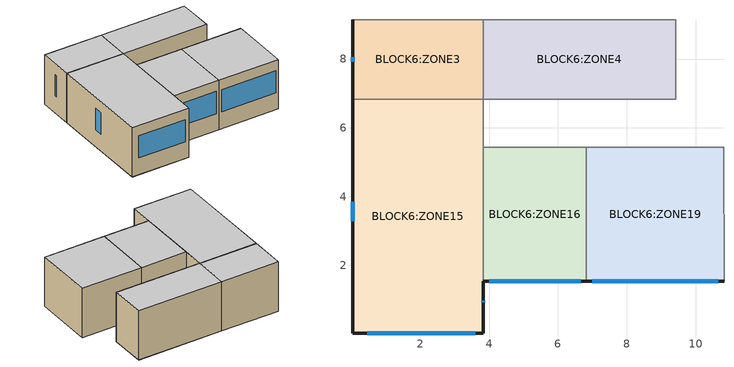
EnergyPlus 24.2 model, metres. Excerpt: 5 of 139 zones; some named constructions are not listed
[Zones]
BLOCK6:ZONE3
 floor to BLOCK5:ZONE3 (XIAN_Wenjiaoyuan_22_InternalFloor_Reversed_Rev): 3.82,6.83 0.03,6.83 0.03,9.14 3.82,9.14 z16.5
 wall outside (XIAN_Wenjiaoyuan_22_Wall): 0.03,9.14 0.03,6.83 z16.5:19.8
 wall to BLOCK6:ZONE4 (Project partition): 3.82,6.83 3.82,9.14 z16.5:19.8
 wall to BLOCK6:ZONE2 (Project partition): 3.82,9.14 0.03,9.14 z16.5:19.8
 wall to BLOCK6:ZONE15 (Project partition): 0.03,6.83 3.82,6.83 z16.5:19.8
 window (XIAN_Wenjiaoyuan_22_ExternalWindows - 1001): 0.03,8.05 0.03,7.92 z17.63:19.05
 ceiling to ROOF1:ZONE1 (Project semi-exposed ceiling): 0.03,6.83 3.82,6.83 3.82,9.14 0.03,9.14 z19.8
BLOCK6:ZONE4
 floor to BLOCK5:ZONE4 (XIAN_Wenjiaoyuan_22_InternalFloor_Reversed_Rev): 9.43,6.83 3.82,6.83 3.82,9.14 9.43,9.14 z16.5
 wall to BLOCK6:ZONE22 (Project partition_Rev): 3.82,6.83 9.43,6.83 9.43,9.14 z16.5:19.8
 wall to BLOCK6:ZONE2 (Project partition): 9.43,9.14 3.82,9.14 z16.5:19.8
 ceiling to ROOF1:ZONE1 (Project semi-exposed ceiling): 3.82,6.83 9.43,6.83 9.43,9.14 3.82,9.14 z19.8
BLOCK6:ZONE15
 floor to BLOCK5:ZONE15 (XIAN_Wenjiaoyuan_22_InternalFloor_Reversed_Rev): 3.82,0.03 0.03,0.03 0.03,6.83 3.82,6.83 z16.5
 wall outside (XIAN_Wenjiaoyuan_22_Wall): 0.03,6.83 0.03,0.03 3.82,0.03 3.82,1.53 z16.5:19.8
 wall to BLOCK6:ZONE22 (Project partition_Rev): 3.82,5.43 3.82,6.83 z16.5:19.8
 wall to BLOCK6:ZONE16 (Project partition): 3.82,1.53 3.82,5.43 z16.5:19.8
 window (XIAN_Wenjiaoyuan_22_ExternalWindows - 1001): 0.03,3.84 0.03,3.28 / 3.82,0.93 3.82,0.97 z17.63:19.05; 0.46,0.03 3.6,0.03 z17.63:19.11
 ceiling to ROOF1:ZONE1 (Project semi-exposed ceiling): 0.03,0.03 3.82,0.03 3.82,6.83 0.03,6.83 z19.8
BLOCK6:ZONE16
 floor to BLOCK5:ZONE16 (XIAN_Wenjiaoyuan_22_InternalFloor_Reversed_Rev): 6.83,1.53 3.82,1.53 3.82,5.43 6.83,5.43 z16.5
 wall outside (XIAN_Wenjiaoyuan_22_Wall): 3.82,1.53 6.83,1.53 z16.5:19.8
 wall to BLOCK6:ZONE22 (Project partition_Rev): 6.83,5.43 3.82,5.43 z16.5:19.8
 wall to BLOCK6:ZONE19 (Project partition): 6.83,1.53 6.83,5.43 z16.5:19.8
 window (XIAN_Wenjiaoyuan_22_ExternalWindows - 1001): 3.99,1.53 6.66,1.53 z17.63:19.12
 ceiling to ROOF1:ZONE1 (Project semi-exposed ceiling): 3.82,1.53 6.83,1.53 6.83,5.43 3.82,5.43 z19.8
BLOCK6:ZONE19
 floor to BLOCK5:ZONE19 (XIAN_Wenjiaoyuan_22_InternalFloor_Reversed_Rev): 10.83,1.53 6.83,1.53 6.83,5.43 10.83,5.43 z16.5
 wall outside (XIAN_Wenjiaoyuan_22_Wall): 6.83,1.53 10.83,1.53 z16.5:19.8
 wall to BLOCK6:ZONE22 (Project partition_Rev): 10.83,1.53 10.83,5.43 6.83,5.43 z16.5:19.8
 window (XIAN_Wenjiaoyuan_22_ExternalWindows - 1001): 7,1.53 10.66,1.53 z17.63:19.1
 ceiling to ROOF1:ZONE1 (Project semi-exposed ceiling): 6.83,1.53 10.83,1.53 10.83,5.43 6.83,5.43 z19.8
[WindowProperty:FrameAndDivider]
1: Frame Width {m}=0.04; Frame Outside Projection {m}=0; Frame Inside Projection {m}=0; Frame Conductance {W/m2-K}=9.5; Ratio of Frame-Edge Glass Conductance to Center-Of-Glass Conductance=1; Frame Solar Absorptance=0.5; Frame Visible Absorptance=0.5; Frame Thermal Hemispherical Emissivity=0.9; Divider Type=DividedLite; Divider Width {m}=0.02; Number of Horizontal Dividers=1; Number of Vertical Dividers=1; Divider Outside Projection {m}=0; Divider Inside Projection {m}=0; Divider Conductance {W/m2-K}=9.5; Ratio of Divider-Edge Glass Conductance to Center-Of-Glass Conductance=1; Divider Solar Absorptance=0.5; Divider Visible Absorptance=0.5; Divider Thermal Hemispherical Emissivity=0.9; Outside Reveal Solar Absorptance=0.5; Inside Sill Depth {m}=0; Inside Sill Solar Absorptance=0.5; Inside Reveal Depth {m}=0; Inside Reveal Solar Absorptance=0.5; NFRC Product Type for Assembly Calculations=CurtainWall
[Schedule:Compact]
BLOCK6:ZONE8 Cooling SP Sch; BLOCK6:ZONE9 Cooling SP Sch; BLOCK6:ZONE15 Cooling SP Sch; BLOCK6:ZONE18 Cooling SP Sch; BLOCK6:ZONE20 Cooling SP Sch; BLOCK6:ZONE13 Cooling SP Sch; BLOCK6:ZONE16 Cooling SP Sch; BLOCK6:ZONE21 Cooling SP Sch; BLOCK6:ZONE24 Cooling SP Sch; BLOCK6:ZONE17 Cooling SP Sch: Through: 31 Dec, For: Weekdays SummerDesignDay, Until: 09:00, 25, Until: 20:00, 100, Until: 24:00, 25, For: Weekends, Until: 09:00, 25, Until: 20:00, 100, Until: 24:00, 25, For: Holidays, Until: 09:00, 25, Until: 20:00, 100, Until: 24:00, 25, For: WinterDesignDay AllOtherDays, Until: 24:00, 100
BLOCK6:ZONE8 Cooling Availability Sch; BLOCK6:ZONE9 Cooling Availability Sch; BLOCK6:ZONE15 Cooling Availability Sch; BLOCK6:ZONE18 Cooling Availability Sch; BLOCK6:ZONE20 Cooling Availability Sch; BLOCK6:ZONE13 Cooling Availability Sch; BLOCK6:ZONE16 Cooling Availability Sch; BLOCK6:ZONE21 Cooling Availability Sch; BLOCK6:ZONE24 Cooling Availability Sch; BLOCK6:ZONE17 Cooling Availability Sch: Through: 31 Dec, For: Weekdays SummerDesignDay, Until: 09:00, 1, Until: 20:00, 0, Until: 24:00, 1, For: Weekends, Until: 09:00, 1, Until: 20:00, 0, Until: 24:00, 1, For: Holidays, Until: 09:00, 1, Until: 20:00, 0, Until: 24:00, 1, For: WinterDesignDay AllOtherDays, Until: 24:00, 0
BLOCK6:ZONE11 Heating Setpoint Schedule; BLOCK6:ZONE10 Heating Setpoint Schedule; BLOCK6:ZONE19 Heating Setpoint Schedule; BLOCK6:ZONE23 Heating Setpoint Schedule: Through: 31 Dec, For: Weekdays SummerDesignDay, Until: 04:00, 12, Until: 10:00, 18, Until: 16:00, 12, Until: 22:00, 18, Until: 24:00, 12, For: WinterDesignDay, Until: 24:00, 18, For: Weekends, Until: 04:00, 12, Until: 10:00, 18, Until: 16:00, 12, Until: 22:00, 18, Until: 24:00, 12, For: Holidays, Until: 04:00, 12, Until: 10:00, 18, Until: 16:00, 12, Until: 22:00, 18, Until: 24:00, 12, For: AllOtherDays, Until: 24:00, -50
BLOCK6:ZONE11 Heating Availability Sch; BLOCK6:ZONE10 Heating Availability Sch; BLOCK6:ZONE19 Heating Availability Sch; BLOCK6:ZONE23 Heating Availability Sch: Through: 31 Dec, For: Weekdays SummerDesignDay, Until: 04:00, 1, Until: 10:00, 1, Until: 16:00, 1, Until: 22:00, 1, Until: 24:00, 1, For: WinterDesignDay, Until: 24:00, 1, For: Weekends, Until: 04:00, 1, Until: 10:00, 1, Until: 16:00, 1, Until: 22:00, 1, Until: 24:00, 1, For: Holidays, Until: 04:00, 1, Until: 10:00, 1, Until: 16:00, 1, Until: 22:00, 1, Until: 24:00, 1, For: AllOtherDays, Until: 24:00, 0
BLOCK6:ZONE11 Cooling SP Sch; BLOCK6:ZONE10 Cooling SP Sch; BLOCK6:ZONE19 Cooling SP Sch; BLOCK6:ZONE23 Cooling SP Sch: Through: 31 Dec, For: Weekdays SummerDesignDay, Until: 04:00, 100, Until: 10:00, 25, Until: 16:00, 100, Until: 22:00, 25, Until: 24:00, 100, For: Weekends, Until: 04:00, 100, Until: 10:00, 25, Until: 16:00, 100, Until: 22:00, 25, Until: 24:00, 100, For: Holidays, Until: 04:00, 100, Until: 10:00, 25, Until: 16:00, 100, Until: 22:00, 25, Until: 24:00, 100, For: WinterDesignDay AllOtherDays, Until: 24:00, 100
BLOCK6:ZONE11 Cooling Availability Sch; BLOCK6:ZONE10 Cooling Availability Sch; BLOCK6:ZONE19 Cooling Availability Sch; BLOCK6:ZONE23 Cooling Availability Sch: Through: 31 Dec, For: Weekdays SummerDesignDay, Until: 04:00, 0, Until: 10:00, 1, Until: 16:00, 0, Until: 22:00, 1, Until: 24:00, 0, For: Weekends, Until: 04:00, 0, Until: 10:00, 1, Until: 16:00, 0, Until: 22:00, 1, Until: 24:00, 0, For: Holidays, Until: 04:00, 0, Until: 10:00, 1, Until: 16:00, 0, Until: 22:00, 1, Until: 24:00, 0, For: WinterDesignDay AllOtherDays, Until: 24:00, 0
BLOCK6:ZONE12 Heating Setpoint Schedule; BLOCK6:ZONE14 Heating Setpoint Schedule; BLOCK6:ZONE5 Heating Setpoint Schedule; BLOCK6:ZONE1 Heating Setpoint Schedule: Through: 31 Dec, For: Weekdays SummerDesignDay, Until: 05:00, 12, Until: 10:00, 18, Until: 17:00, 12, Until: 23:00, 18, Until: 24:00, 12, For: WinterDesignDay, Until: 24:00, 18, For: Weekends, Until: 05:00, 12, Until: 10:00, 18, Until: 17:00, 12, Until: 23:00, 18, Until: 24:00, 12, For: Holidays, Until: 05:00, 12, Until: 10:00, 18, Until: 17:00, 12, Until: 23:00, 18, Until: 24:00, 12, For: AllOtherDays, Until: 24:00, -50
BLOCK6:ZONE12 Heating Availability Sch; BLOCK6:ZONE14 Heating Availability Sch; BLOCK6:ZONE5 Heating Availability Sch; BLOCK6:ZONE1 Heating Availability Sch: Through: 31 Dec, For: Weekdays SummerDesignDay, Until: 05:00, 1, Until: 10:00, 1, Until: 17:00, 1, Until: 23:00, 1, Until: 24:00, 1, For: WinterDesignDay, Until: 24:00, 1, For: Weekends, Until: 05:00, 1, Until: 10:00, 1, Until: 17:00, 1, Until: 23:00, 1, Until: 24:00, 1, For: Holidays, Until: 05:00, 1, Until: 10:00, 1, Until: 17:00, 1, Until: 23:00, 1, Until: 24:00, 1, For: AllOtherDays, Until: 24:00, 0
BLOCK6:ZONE12 Cooling SP Sch; BLOCK6:ZONE14 Cooling SP Sch; BLOCK6:ZONE1 Cooling SP Sch: Through: 31 Dec, For: Weekdays SummerDesignDay, Until: 05:00, 100, Until: 10:00, 25, Until: 17:00, 100, Until: 23:00, 25, Until: 24:00, 100, For: Weekends, Until: 05:00, 100, Until: 10:00, 25, Until: 17:00, 100, Until: 23:00, 25, Until: 24:00, 100, For: Holidays, Until: 05:00, 100, Until: 10:00, 25, Until: 17:00, 100, Until: 23:00, 25, Until: 24:00, 100, For: WinterDesignDay AllOtherDays, Until: 24:00, 100
BLOCK6:ZONE12 Cooling Availability Sch; BLOCK6:ZONE14 Cooling Availability Sch; BLOCK6:ZONE1 Cooling Availability Sch: Through: 31 Dec, For: Weekdays SummerDesignDay, Until: 05:00, 0, Until: 10:00, 1, Until: 17:00, 0, Until: 23:00, 1, Until: 24:00, 0, For: Weekends, Until: 05:00, 0, Until: 10:00, 1, Until: 17:00, 0, Until: 23:00, 1, Until: 24:00, 0, For: Holidays, Until: 05:00, 0, Until: 10:00, 1, Until: 17:00, 0, Until: 23:00, 1, Until: 24:00, 0, For: WinterDesignDay AllOtherDays, Until: 24:00, 0
BLOCK6:ZONE9 Heating Setpoint Schedule; BLOCK6:ZONE15 Heating Setpoint Schedule; BLOCK6:ZONE18 Heating Setpoint Schedule; BLOCK6:ZONE20 Heating Setpoint Schedule; BLOCK6:ZONE13 Heating Setpoint Schedule; BLOCK6:ZONE16 Heating Setpoint Schedule; BLOCK6:ZONE21 Heating Setpoint Schedule; BLOCK6:ZONE24 Heating Setpoint Schedule; BLOCK6:ZONE17 Heating Setpoint Schedule: Through: 31 Dec, For: Weekdays SummerDesignDay, Until: 09:00, 18, Until: 20:00, 12, Until: 24:00, 18, For: WinterDesignDay, Until: 24:00, 18, For: Weekends, Until: 09:00, 18, Until: 20:00, 12, Until: 24:00, 18, For: Holidays, Until: 09:00, 18, Until: 20:00, 12, Until: 24:00, 18, For: AllOtherDays, Until: 24:00, -50
BLOCK6:ZONE9 Heating Availability Sch; BLOCK6:ZONE15 Heating Availability Sch; BLOCK6:ZONE18 Heating Availability Sch; BLOCK6:ZONE20 Heating Availability Sch; BLOCK6:ZONE13 Heating Availability Sch; BLOCK6:ZONE16 Heating Availability Sch; BLOCK6:ZONE21 Heating Availability Sch; BLOCK6:ZONE24 Heating Availability Sch; BLOCK6:ZONE17 Heating Availability Sch: Through: 31 Dec, For: Weekdays SummerDesignDay, Until: 09:00, 1, Until: 20:00, 1, Until: 24:00, 1, For: WinterDesignDay, Until: 24:00, 1, For: Weekends, Until: 09:00, 1, Until: 20:00, 1, Until: 24:00, 1, For: Holidays, Until: 09:00, 1, Until: 20:00, 1, Until: 24:00, 1, For: AllOtherDays, Until: 24:00, 0
BLOCK6:ZONE25 Heating Setpoint Schedule: Through: 31 Dec, For: Weekdays SummerDesignDay, Until: 14:00, 12, Until: 23:00, 21, Until: 24:00, 12, For: WinterDesignDay, Until: 24:00, 21, For: Weekends, Until: 14:00, 12, Until: 23:00, 21, Until: 24:00, 12, For: Holidays, Until: 14:00, 12, Until: 23:00, 21, Until: 24:00, 12, For: AllOtherDays, Until: 24:00, -50
BLOCK6:ZONE25 Heating Availability Sch: Through: 31 Dec, For: Weekdays SummerDesignDay, Until: 14:00, 1, Until: 23:00, 1, Until: 24:00, 1, For: WinterDesignDay, Until: 24:00, 1, For: Weekends, Until: 14:00, 1, Until: 23:00, 1, Until: 24:00, 1, For: Holidays, Until: 14:00, 1, Until: 23:00, 1, Until: 24:00, 1, For: AllOtherDays, Until: 24:00, 0
BLOCK6:ZONE25 Cooling SP Sch: Through: 31 Dec, For: Weekdays SummerDesignDay, Until: 14:00, 100, Until: 23:00, 25, Until: 24:00, 100, For: Weekends, Until: 14:00, 100, Until: 23:00, 25, Until: 24:00, 100, For: Holidays, Until: 14:00, 100, Until: 23:00, 25, Until: 24:00, 100, For: WinterDesignDay AllOtherDays, Until: 24:00, 100
BLOCK6:ZONE25 Cooling Availability Sch: Through: 31 Dec, For: Weekdays SummerDesignDay, Until: 14:00, 0, Until: 23:00, 1, Until: 24:00, 0, For: Weekends, Until: 14:00, 0, Until: 23:00, 1, Until: 24:00, 0, For: Holidays, Until: 14:00, 0, Until: 23:00, 1, Until: 24:00, 0, For: WinterDesignDay AllOtherDays, Until: 24:00, 0
BLOCK6:ZONE5 Cooling SP Sch: Through: 31 Dec, For: Weekdays SummerDesignDay, Until: 05:00, 100, Until: 10:00, 25, Until: 17:00, 100, Until: 24:00, 25, For: Weekends, Until: 05:00, 100, Until: 10:00, 25, Until: 17:00, 100, Until: 24:00, 25, For: Holidays, Until: 05:00, 100, Until: 10:00, 25, Until: 17:00, 100, Until: 24:00, 25, For: WinterDesignDay AllOtherDays, Until: 24:00, 100
BLOCK6:ZONE5 Cooling Availability Sch: Through: 31 Dec, For: Weekdays SummerDesignDay, Until: 05:00, 0, Until: 10:00, 1, Until: 17:00, 0, Until: 24:00, 1, For: Weekends, Until: 05:00, 0, Until: 10:00, 1, Until: 17:00, 0, Until: 24:00, 1, For: Holidays, Until: 05:00, 0, Until: 10:00, 1, Until: 17:00, 0, Until: 24:00, 1, For: WinterDesignDay AllOtherDays, Until: 24:00, 0
[Schedule:Day:Hourly]
Summer Control Type Day Sch; Winter Control Type Day Sch: 4, 4, 4, 4, 4, 4, 4, 4, 4, 4, 4, 4, 4, 4, 4, 4, 4, 4, 4, 4, 4, 4, 4, 4
[Schedule:Week:Daily]
Summer Control Type Week Sch: Summer Control Type Day Sch, Summer Control Type Day Sch, Summer Control Type Day Sch, Summer Control Type Day Sch, Summer Control Type Day Sch, Summer Control Type Day Sch, Summer Control Type Day Sch, Summer Control Type Day Sch, Summer Control Type Day Sch, Summer Control Type Day Sch, Summer Control Type Day Sch, Summer Control Type Day Sch
Winter Control Type Week Sch: Winter Control Type Day Sch, Winter Control Type Day Sch, Winter Control Type Day Sch, Winter Control Type Day Sch, Winter Control Type Day Sch, Winter Control Type Day Sch, Winter Control Type Day Sch, Winter Control Type Day Sch, Winter Control Type Day Sch, Winter Control Type Day Sch, Winter Control Type Day Sch, Winter Control Type Day Sch
8:00 - 18:00 Mon - Sat_Jan; 8:00 - 18:00 Mon - Sat_Feb; 8:00 - 18:00 Mon - Sat_Mar; 8:00 - 18:00 Mon - Sat_Apr; 8:00 - 18:00 Mon - Sat_May; 8:00 - 18:00 Mon - Sat_Jun; 8:00 - 18:00 Mon - Sat_Jul; 8:00 - 18:00 Mon - Sat_Aug; 8:00 - 18:00 Mon - Sat_Sep; 8:00 - 18:00 Mon - Sat_Oct; 8:00 - 18:00 Mon - Sat_Nov; 8:00 - 18:00 Mon - Sat_Dec: 11, 1, 1, 1, 1, 1, 1, 11, 1, 11, 1, 1
BLOCK1:ZONE2 Heating Setpoint Schedule_Jan; BLOCK1:ZONE2 Heating Setpoint Schedule_Feb; BLOCK1:ZONE2 Heating Setpoint Schedule_Mar; BLOCK1:ZONE2 Heating Setpoint Schedule_Apr; BLOCK1:ZONE2 Heating Setpoint Schedule_May; BLOCK1:ZONE2 Heating Setpoint Schedule_Jun; BLOCK1:ZONE2 Heating Setpoint Schedule_Jul; BLOCK1:ZONE2 Heating Setpoint Schedule_Aug; BLOCK1:ZONE2 Heating Setpoint Schedule_Sep; BLOCK1:ZONE2 Heating Setpoint Schedule_Oct; BLOCK1:ZONE2 Heating Setpoint Schedule_Nov; BLOCK1:ZONE2 Heating Setpoint Schedule_Dec; BLOCK2:ZONE2 Heating Setpoint Schedule_Jan; BLOCK2:ZONE2 Heating Setpoint Schedule_Feb; BLOCK2:ZONE2 Heating Setpoint Schedule_Mar; BLOCK2:ZONE2 Heating Setpoint Schedule_Apr; BLOCK2:ZONE2 Heating Setpoint Schedule_May; BLOCK2:ZONE2 Heating Setpoint Schedule_Jun; BLOCK2:ZONE2 Heating Setpoint Schedule_Jul; BLOCK2:ZONE2 Heating Setpoint Schedule_Aug; BLOCK2:ZONE2 Heating Setpoint Schedule_Sep; BLOCK2:ZONE2 Heating Setpoint Schedule_Oct; BLOCK2:ZONE2 Heating Setpoint Schedule_Nov; BLOCK2:ZONE2 Heating Setpoint Schedule_Dec; BLOCK3:ZONE2 Heating Setpoint Schedule_Jan; BLOCK3:ZONE2 Heating Setpoint Schedule_Feb; BLOCK3:ZONE2 Heating Setpoint Schedule_Mar; BLOCK3:ZONE2 Heating Setpoint Schedule_Apr; BLOCK3:ZONE2 Heating Setpoint Schedule_May; BLOCK3:ZONE2 Heating Setpoint Schedule_Jun; BLOCK3:ZONE2 Heating Setpoint Schedule_Jul; BLOCK3:ZONE2 Heating Setpoint Schedule_Aug; BLOCK3:ZONE2 Heating Setpoint Schedule_Sep; BLOCK3:ZONE2 Heating Setpoint Schedule_Oct; BLOCK3:ZONE2 Heating Setpoint Schedule_Nov; BLOCK3:ZONE2 Heating Setpoint Schedule_Dec; BLOCK4:ZONE2 Heating Setpoint Schedule_Jan; BLOCK4:ZONE2 Heating Setpoint Schedule_Feb; BLOCK4:ZONE2 Heating Setpoint Schedule_Mar; BLOCK4:ZONE2 Heating Setpoint Schedule_Apr; BLOCK4:ZONE2 Heating Setpoint Schedule_May; BLOCK4:ZONE2 Heating Setpoint Schedule_Jun; BLOCK4:ZONE2 Heating Setpoint Schedule_Jul; BLOCK4:ZONE2 Heating Setpoint Schedule_Aug; BLOCK4:ZONE2 Heating Setpoint Schedule_Sep; BLOCK4:ZONE2 Heating Setpoint Schedule_Oct; BLOCK4:ZONE2 Heating Setpoint Schedule_Nov; BLOCK4:ZONE2 Heating Setpoint Schedule_Dec; BLOCK5:ZONE2 Heating Setpoint Schedule_Jan; BLOCK5:ZONE2 Heating Setpoint Schedule_Feb; BLOCK5:ZONE2 Heating Setpoint Schedule_Mar; BLOCK5:ZONE2 Heating Setpoint Schedule_Apr; BLOCK5:ZONE2 Heating Setpoint Schedule_May; BLOCK5:ZONE2 Heating Setpoint Schedule_Jun; BLOCK5:ZONE2 Heating Setpoint Schedule_Jul; BLOCK5:ZONE2 Heating Setpoint Schedule_Aug; BLOCK5:ZONE2 Heating Setpoint Schedule_Sep; BLOCK5:ZONE2 Heating Setpoint Schedule_Oct; BLOCK5:ZONE2 Heating Setpoint Schedule_Nov; BLOCK5:ZONE2 Heating Setpoint Schedule_Dec; BLOCK6:ZONE2 Heating Setpoint Schedule_Jan; BLOCK6:ZONE2 Heating Setpoint Schedule_Feb; BLOCK6:ZONE2 Heating Setpoint Schedule_Mar; BLOCK6:ZONE2 Heating Setpoint Schedule_Apr; BLOCK6:ZONE2 Heating Setpoint Schedule_May; BLOCK6:ZONE2 Heating Setpoint Schedule_Jun; BLOCK6:ZONE2 Heating Setpoint Schedule_Jul; BLOCK6:ZONE2 Heating Setpoint Schedule_Aug; BLOCK6:ZONE2 Heating Setpoint Schedule_Sep; BLOCK6:ZONE2 Heating Setpoint Schedule_Oct; BLOCK6:ZONE2 Heating Setpoint Schedule_Nov; BLOCK6:ZONE2 Heating Setpoint Schedule_Dec: 11_-50_5_10, 1_-50_5_10, 1_-50_5_10, 1_-50_5_10, 1_-50_5_10, 1_-50_5_10, 1_-50_5_10, 11_-50_5_10, 1_-50_5_10, 11_-50_5_10, 1_-50_5_10, 1_-50_5_10
BLOCK1:ZONE2 Heating Availability Sch_Jan; BLOCK1:ZONE2 Heating Availability Sch_Feb; BLOCK1:ZONE2 Heating Availability Sch_Mar; BLOCK1:ZONE2 Heating Availability Sch_Apr; BLOCK1:ZONE2 Heating Availability Sch_May; BLOCK1:ZONE2 Heating Availability Sch_Jun; BLOCK1:ZONE2 Heating Availability Sch_Jul; BLOCK1:ZONE2 Heating Availability Sch_Aug; BLOCK1:ZONE2 Heating Availability Sch_Sep; BLOCK1:ZONE2 Heating Availability Sch_Oct; BLOCK1:ZONE2 Heating Availability Sch_Nov; BLOCK1:ZONE2 Heating Availability Sch_Dec; BLOCK1:ZONE2 Cooling Availability Sch_Jan; BLOCK1:ZONE2 Cooling Availability Sch_Feb; BLOCK1:ZONE2 Cooling Availability Sch_Mar; BLOCK1:ZONE2 Cooling Availability Sch_Apr; BLOCK1:ZONE2 Cooling Availability Sch_May; BLOCK1:ZONE2 Cooling Availability Sch_Jun; BLOCK1:ZONE2 Cooling Availability Sch_Jul; BLOCK1:ZONE2 Cooling Availability Sch_Aug; BLOCK1:ZONE2 Cooling Availability Sch_Sep; BLOCK1:ZONE2 Cooling Availability Sch_Oct; BLOCK1:ZONE2 Cooling Availability Sch_Nov; BLOCK1:ZONE2 Cooling Availability Sch_Dec; BLOCK2:ZONE2 Heating Availability Sch_Jan; BLOCK2:ZONE2 Heating Availability Sch_Feb; BLOCK2:ZONE2 Heating Availability Sch_Mar; BLOCK2:ZONE2 Heating Availability Sch_Apr; BLOCK2:ZONE2 Heating Availability Sch_May; BLOCK2:ZONE2 Heating Availability Sch_Jun; BLOCK2:ZONE2 Heating Availability Sch_Jul; BLOCK2:ZONE2 Heating Availability Sch_Aug; BLOCK2:ZONE2 Heating Availability Sch_Sep; BLOCK2:ZONE2 Heating Availability Sch_Oct; BLOCK2:ZONE2 Heating Availability Sch_Nov; BLOCK2:ZONE2 Heating Availability Sch_Dec; BLOCK2:ZONE2 Cooling Availability Sch_Jan; BLOCK2:ZONE2 Cooling Availability Sch_Feb; BLOCK2:ZONE2 Cooling Availability Sch_Mar; BLOCK2:ZONE2 Cooling Availability Sch_Apr; BLOCK2:ZONE2 Cooling Availability Sch_May; BLOCK2:ZONE2 Cooling Availability Sch_Jun; BLOCK2:ZONE2 Cooling Availability Sch_Jul; BLOCK2:ZONE2 Cooling Availability Sch_Aug; BLOCK2:ZONE2 Cooling Availability Sch_Sep; BLOCK2:ZONE2 Cooling Availability Sch_Oct; BLOCK2:ZONE2 Cooling Availability Sch_Nov; BLOCK2:ZONE2 Cooling Availability Sch_Dec; BLOCK3:ZONE2 Heating Availability Sch_Jan; BLOCK3:ZONE2 Heating Availability Sch_Feb; BLOCK3:ZONE2 Heating Availability Sch_Mar; BLOCK3:ZONE2 Heating Availability Sch_Apr; BLOCK3:ZONE2 Heating Availability Sch_May; BLOCK3:ZONE2 Heating Availability Sch_Jun; BLOCK3:ZONE2 Heating Availability Sch_Jul; BLOCK3:ZONE2 Heating Availability Sch_Aug; BLOCK3:ZONE2 Heating Availability Sch_Sep; BLOCK3:ZONE2 Heating Availability Sch_Oct; BLOCK3:ZONE2 Heating Availability Sch_Nov; BLOCK3:ZONE2 Heating Availability Sch_Dec; BLOCK3:ZONE2 Cooling Availability Sch_Jan; BLOCK3:ZONE2 Cooling Availability Sch_Feb; BLOCK3:ZONE2 Cooling Availability Sch_Mar; BLOCK3:ZONE2 Cooling Availability Sch_Apr; BLOCK3:ZONE2 Cooling Availability Sch_May; BLOCK3:ZONE2 Cooling Availability Sch_Jun; BLOCK3:ZONE2 Cooling Availability Sch_Jul; BLOCK3:ZONE2 Cooling Availability Sch_Aug; BLOCK3:ZONE2 Cooling Availability Sch_Sep; BLOCK3:ZONE2 Cooling Availability Sch_Oct; BLOCK3:ZONE2 Cooling Availability Sch_Nov; BLOCK3:ZONE2 Cooling Availability Sch_Dec; BLOCK4:ZONE2 Heating Availability Sch_Jan; BLOCK4:ZONE2 Heating Availability Sch_Feb; BLOCK4:ZONE2 Heating Availability Sch_Mar; BLOCK4:ZONE2 Heating Availability Sch_Apr; BLOCK4:ZONE2 Heating Availability Sch_May; BLOCK4:ZONE2 Heating Availability Sch_Jun; BLOCK4:ZONE2 Heating Availability Sch_Jul; BLOCK4:ZONE2 Heating Availability Sch_Aug; BLOCK4:ZONE2 Heating Availability Sch_Sep; BLOCK4:ZONE2 Heating Availability Sch_Oct; BLOCK4:ZONE2 Heating Availability Sch_Nov; BLOCK4:ZONE2 Heating Availability Sch_Dec; BLOCK4:ZONE2 Cooling Availability Sch_Jan; BLOCK4:ZONE2 Cooling Availability Sch_Feb; BLOCK4:ZONE2 Cooling Availability Sch_Mar; BLOCK4:ZONE2 Cooling Availability Sch_Apr; BLOCK4:ZONE2 Cooling Availability Sch_May; BLOCK4:ZONE2 Cooling Availability Sch_Jun; BLOCK4:ZONE2 Cooling Availability Sch_Jul; BLOCK4:ZONE2 Cooling Availability Sch_Aug; BLOCK4:ZONE2 Cooling Availability Sch_Sep; BLOCK4:ZONE2 Cooling Availability Sch_Oct; BLOCK4:ZONE2 Cooling Availability Sch_Nov; BLOCK4:ZONE2 Cooling Availability Sch_Dec; BLOCK5:ZONE2 Heating Availability Sch_Jan; BLOCK5:ZONE2 Heating Availability Sch_Feb; BLOCK5:ZONE2 Heating Availability Sch_Mar; BLOCK5:ZONE2 Heating Availability Sch_Apr; BLOCK5:ZONE2 Heating Availability Sch_May; BLOCK5:ZONE2 Heating Availability Sch_Jun; BLOCK5:ZONE2 Heating Availability Sch_Jul; BLOCK5:ZONE2 Heating Availability Sch_Aug; BLOCK5:ZONE2 Heating Availability Sch_Sep; BLOCK5:ZONE2 Heating Availability Sch_Oct; BLOCK5:ZONE2 Heating Availability Sch_Nov; BLOCK5:ZONE2 Heating Availability Sch_Dec; BLOCK5:ZONE2 Cooling Availability Sch_Jan; BLOCK5:ZONE2 Cooling Availability Sch_Feb; BLOCK5:ZONE2 Cooling Availability Sch_Mar; BLOCK5:ZONE2 Cooling Availability Sch_Apr; BLOCK5:ZONE2 Cooling Availability Sch_May; BLOCK5:ZONE2 Cooling Availability Sch_Jun; BLOCK5:ZONE2 Cooling Availability Sch_Jul; BLOCK5:ZONE2 Cooling Availability Sch_Aug; BLOCK5:ZONE2 Cooling Availability Sch_Sep; BLOCK5:ZONE2 Cooling Availability Sch_Oct; BLOCK5:ZONE2 Cooling Availability Sch_Nov; BLOCK5:ZONE2 Cooling Availability Sch_Dec; BLOCK6:ZONE2 Heating Availability Sch_Jan; BLOCK6:ZONE2 Heating Availability Sch_Feb; BLOCK6:ZONE2 Heating Availability Sch_Mar; BLOCK6:ZONE2 Heating Availability Sch_Apr; BLOCK6:ZONE2 Heating Availability Sch_May; BLOCK6:ZONE2 Heating Availability Sch_Jun; BLOCK6:ZONE2 Heating Availability Sch_Jul; BLOCK6:ZONE2 Heating Availability Sch_Aug; BLOCK6:ZONE2 Heating Availability Sch_Sep; BLOCK6:ZONE2 Heating Availability Sch_Oct; BLOCK6:ZONE2 Heating Availability Sch_Nov; BLOCK6:ZONE2 Heating Availability Sch_Dec; BLOCK6:ZONE2 Cooling Availability Sch_Jan; BLOCK6:ZONE2 Cooling Availability Sch_Feb; BLOCK6:ZONE2 Cooling Availability Sch_Mar; BLOCK6:ZONE2 Cooling Availability Sch_Apr; BLOCK6:ZONE2 Cooling Availability Sch_May; BLOCK6:ZONE2 Cooling Availability Sch_Jun; BLOCK6:ZONE2 Cooling Availability Sch_Jul; BLOCK6:ZONE2 Cooling Availability Sch_Aug; BLOCK6:ZONE2 Cooling Availability Sch_Sep; BLOCK6:ZONE2 Cooling Availability Sch_Oct; BLOCK6:ZONE2 Cooling Availability Sch_Nov; BLOCK6:ZONE2 Cooling Availability Sch_Dec: 11_0_1_1, 1_0_1_1, 1_0_1_1, 1_0_1_1, 1_0_1_1, 1_0_1_1, 1_0_1_1, 11_0_1_1, 1_0_1_1, 11_0_1_1, 1_0_1_1, 1_0_1_1
BLOCK1:ZONE2 Cooling SP Sch_Jan; BLOCK1:ZONE2 Cooling SP Sch_Feb; BLOCK1:ZONE2 Cooling SP Sch_Mar; BLOCK1:ZONE2 Cooling SP Sch_Apr; BLOCK1:ZONE2 Cooling SP Sch_May; BLOCK1:ZONE2 Cooling SP Sch_Jun; BLOCK1:ZONE2 Cooling SP Sch_Jul; BLOCK1:ZONE2 Cooling SP Sch_Aug; BLOCK1:ZONE2 Cooling SP Sch_Sep; BLOCK1:ZONE2 Cooling SP Sch_Oct; BLOCK1:ZONE2 Cooling SP Sch_Nov; BLOCK1:ZONE2 Cooling SP Sch_Dec; BLOCK2:ZONE2 Cooling SP Sch_Jan; BLOCK2:ZONE2 Cooling SP Sch_Feb; BLOCK2:ZONE2 Cooling SP Sch_Mar; BLOCK2:ZONE2 Cooling SP Sch_Apr; BLOCK2:ZONE2 Cooling SP Sch_May; BLOCK2:ZONE2 Cooling SP Sch_Jun; BLOCK2:ZONE2 Cooling SP Sch_Jul; BLOCK2:ZONE2 Cooling SP Sch_Aug; BLOCK2:ZONE2 Cooling SP Sch_Sep; BLOCK2:ZONE2 Cooling SP Sch_Oct; BLOCK2:ZONE2 Cooling SP Sch_Nov; BLOCK2:ZONE2 Cooling SP Sch_Dec; BLOCK3:ZONE2 Cooling SP Sch_Jan; BLOCK3:ZONE2 Cooling SP Sch_Feb; BLOCK3:ZONE2 Cooling SP Sch_Mar; BLOCK3:ZONE2 Cooling SP Sch_Apr; BLOCK3:ZONE2 Cooling SP Sch_May; BLOCK3:ZONE2 Cooling SP Sch_Jun; BLOCK3:ZONE2 Cooling SP Sch_Jul; BLOCK3:ZONE2 Cooling SP Sch_Aug; BLOCK3:ZONE2 Cooling SP Sch_Sep; BLOCK3:ZONE2 Cooling SP Sch_Oct; BLOCK3:ZONE2 Cooling SP Sch_Nov; BLOCK3:ZONE2 Cooling SP Sch_Dec; BLOCK4:ZONE2 Cooling SP Sch_Jan; BLOCK4:ZONE2 Cooling SP Sch_Feb; BLOCK4:ZONE2 Cooling SP Sch_Mar; BLOCK4:ZONE2 Cooling SP Sch_Apr; BLOCK4:ZONE2 Cooling SP Sch_May; BLOCK4:ZONE2 Cooling SP Sch_Jun; BLOCK4:ZONE2 Cooling SP Sch_Jul; BLOCK4:ZONE2 Cooling SP Sch_Aug; BLOCK4:ZONE2 Cooling SP Sch_Sep; BLOCK4:ZONE2 Cooling SP Sch_Oct; BLOCK4:ZONE2 Cooling SP Sch_Nov; BLOCK4:ZONE2 Cooling SP Sch_Dec; BLOCK5:ZONE2 Cooling SP Sch_Jan; BLOCK5:ZONE2 Cooling SP Sch_Feb; BLOCK5:ZONE2 Cooling SP Sch_Mar; BLOCK5:ZONE2 Cooling SP Sch_Apr; BLOCK5:ZONE2 Cooling SP Sch_May; BLOCK5:ZONE2 Cooling SP Sch_Jun; BLOCK5:ZONE2 Cooling SP Sch_Jul; BLOCK5:ZONE2 Cooling SP Sch_Aug; BLOCK5:ZONE2 Cooling SP Sch_Sep; BLOCK5:ZONE2 Cooling SP Sch_Oct; BLOCK5:ZONE2 Cooling SP Sch_Nov; BLOCK5:ZONE2 Cooling SP Sch_Dec; BLOCK6:ZONE2 Cooling SP Sch_Jan; BLOCK6:ZONE2 Cooling SP Sch_Feb; BLOCK6:ZONE2 Cooling SP Sch_Mar; BLOCK6:ZONE2 Cooling SP Sch_Apr; BLOCK6:ZONE2 Cooling SP Sch_May; BLOCK6:ZONE2 Cooling SP Sch_Jun; BLOCK6:ZONE2 Cooling SP Sch_Jul; BLOCK6:ZONE2 Cooling SP Sch_Aug; BLOCK6:ZONE2 Cooling SP Sch_Sep; BLOCK6:ZONE2 Cooling SP Sch_Oct; BLOCK6:ZONE2 Cooling SP Sch_Nov; BLOCK6:ZONE2 Cooling SP Sch_Dec: 11_100_30_30, 1_100_30_30, 1_100_30_30, 1_100_30_30, 1_100_30_30, 1_100_30_30, 1_100_30_30, 11_100_30_30, 1_100_30_30, 11_100_30_30, 1_100_30_30, 1_100_30_30
[Schedule:Day:Interval]
11; 11_0_1_1: No, 24:00, 0
11_-50_5_10: No, 24:00, -50
11_100_30_30: No, 24:00, 100
[Schedule:Day:List]
1; 1_0_1_1: No, 60, 0, 0, 0, 0, 0, 0, 0, 0, 1, 1, 1, 1, 1, 1, 1, 1, 1, 1, 0, 0, 0, 0, 0, 0
1_-50_5_10: No, 60, -50, -50, -50, -50, -50, -50, -50, -50, 10, 10, 10, 10, 10, 10, 10, 10, 10, 10, -50, -50, -50, -50, -50, -50
1_100_30_30: No, 60, 100, 100, 100, 100, 100, 100, 100, 100, 30, 30, 30, 30, 30, 30, 30, 30, 30, 30, 100, 100, 100, 100, 100, 100
[Schedule:Year]
BLOCK1:ZONE2 Heating Setpoint Schedule: BLOCK1:ZONE2 Heating Setpoint Schedule_Jan, 1, 1, 1, 31, BLOCK1:ZONE2 Heating Setpoint Schedule_Feb, 2, 1, 2, 28, BLOCK1:ZONE2 Heating Setpoint Schedule_Mar, 3, 1, 3, 31, BLOCK1:ZONE2 Heating Setpoint Schedule_Apr, 4, 1, 4, 30, BLOCK1:ZONE2 Heating Setpoint Schedule_May, 5, 1, 5, 31, BLOCK1:ZONE2 Heating Setpoint Schedule_Jun, 6, 1, 6, 30, BLOCK1:ZONE2 Heating Setpoint Schedule_Jul, 7, 1, 7, 31, BLOCK1:ZONE2 Heating Setpoint Schedule_Aug, 8, 1, 8, 31, BLOCK1:ZONE2 Heating Setpoint Schedule_Sep, 9, 1, 9, 30, BLOCK1:ZONE2 Heating Setpoint Schedule_Oct, 10, 1, 10, 31, BLOCK1:ZONE2 Heating Setpoint Schedule_Nov, 11, 1, 11, 30, BLOCK1:ZONE2 Heating Setpoint Schedule_Dec, 12, 1, 12, 31
BLOCK1:ZONE2 Heating Availability Sch: BLOCK1:ZONE2 Heating Availability Sch_Jan, 1, 1, 1, 31, BLOCK1:ZONE2 Heating Availability Sch_Feb, 2, 1, 2, 28, BLOCK1:ZONE2 Heating Availability Sch_Mar, 3, 1, 3, 31, BLOCK1:ZONE2 Heating Availability Sch_Apr, 4, 1, 4, 30, BLOCK1:ZONE2 Heating Availability Sch_May, 5, 1, 5, 31, BLOCK1:ZONE2 Heating Availability Sch_Jun, 6, 1, 6, 30, BLOCK1:ZONE2 Heating Availability Sch_Jul, 7, 1, 7, 31, BLOCK1:ZONE2 Heating Availability Sch_Aug, 8, 1, 8, 31, BLOCK1:ZONE2 Heating Availability Sch_Sep, 9, 1, 9, 30, BLOCK1:ZONE2 Heating Availability Sch_Oct, 10, 1, 10, 31, BLOCK1:ZONE2 Heating Availability Sch_Nov, 11, 1, 11, 30, BLOCK1:ZONE2 Heating Availability Sch_Dec, 12, 1, 12, 31
BLOCK1:ZONE2 Cooling SP Sch: BLOCK1:ZONE2 Cooling SP Sch_Jan, 1, 1, 1, 31, BLOCK1:ZONE2 Cooling SP Sch_Feb, 2, 1, 2, 28, BLOCK1:ZONE2 Cooling SP Sch_Mar, 3, 1, 3, 31, BLOCK1:ZONE2 Cooling SP Sch_Apr, 4, 1, 4, 30, BLOCK1:ZONE2 Cooling SP Sch_May, 5, 1, 5, 31, BLOCK1:ZONE2 Cooling SP Sch_Jun, 6, 1, 6, 30, BLOCK1:ZONE2 Cooling SP Sch_Jul, 7, 1, 7, 31, BLOCK1:ZONE2 Cooling SP Sch_Aug, 8, 1, 8, 31, BLOCK1:ZONE2 Cooling SP Sch_Sep, 9, 1, 9, 30, BLOCK1:ZONE2 Cooling SP Sch_Oct, 10, 1, 10, 31, BLOCK1:ZONE2 Cooling SP Sch_Nov, 11, 1, 11, 30, BLOCK1:ZONE2 Cooling SP Sch_Dec, 12, 1, 12, 31
BLOCK1:ZONE2 Cooling Availability Sch: BLOCK1:ZONE2 Cooling Availability Sch_Jan, 1, 1, 1, 31, BLOCK1:ZONE2 Cooling Availability Sch_Feb, 2, 1, 2, 28, BLOCK1:ZONE2 Cooling Availability Sch_Mar, 3, 1, 3, 31, BLOCK1:ZONE2 Cooling Availability Sch_Apr, 4, 1, 4, 30, BLOCK1:ZONE2 Cooling Availability Sch_May, 5, 1, 5, 31, BLOCK1:ZONE2 Cooling Availability Sch_Jun, 6, 1, 6, 30, BLOCK1:ZONE2 Cooling Availability Sch_Jul, 7, 1, 7, 31, BLOCK1:ZONE2 Cooling Availability Sch_Aug, 8, 1, 8, 31, BLOCK1:ZONE2 Cooling Availability Sch_Sep, 9, 1, 9, 30, BLOCK1:ZONE2 Cooling Availability Sch_Oct, 10, 1, 10, 31, BLOCK1:ZONE2 Cooling Availability Sch_Nov, 11, 1, 11, 30, BLOCK1:ZONE2 Cooling Availability Sch_Dec, 12, 1, 12, 31
BLOCK2:ZONE2 Heating Setpoint Schedule: BLOCK2:ZONE2 Heating Setpoint Schedule_Jan, 1, 1, 1, 31, BLOCK2:ZONE2 Heating Setpoint Schedule_Feb, 2, 1, 2, 28, BLOCK2:ZONE2 Heating Setpoint Schedule_Mar, 3, 1, 3, 31, BLOCK2:ZONE2 Heating Setpoint Schedule_Apr, 4, 1, 4, 30, BLOCK2:ZONE2 Heating Setpoint Schedule_May, 5, 1, 5, 31, BLOCK2:ZONE2 Heating Setpoint Schedule_Jun, 6, 1, 6, 30, BLOCK2:ZONE2 Heating Setpoint Schedule_Jul, 7, 1, 7, 31, BLOCK2:ZONE2 Heating Setpoint Schedule_Aug, 8, 1, 8, 31, BLOCK2:ZONE2 Heating Setpoint Schedule_Sep, 9, 1, 9, 30, BLOCK2:ZONE2 Heating Setpoint Schedule_Oct, 10, 1, 10, 31, BLOCK2:ZONE2 Heating Setpoint Schedule_Nov, 11, 1, 11, 30, BLOCK2:ZONE2 Heating Setpoint Schedule_Dec, 12, 1, 12, 31
BLOCK2:ZONE2 Heating Availability Sch: BLOCK2:ZONE2 Heating Availability Sch_Jan, 1, 1, 1, 31, BLOCK2:ZONE2 Heating Availability Sch_Feb, 2, 1, 2, 28, BLOCK2:ZONE2 Heating Availability Sch_Mar, 3, 1, 3, 31, BLOCK2:ZONE2 Heating Availability Sch_Apr, 4, 1, 4, 30, BLOCK2:ZONE2 Heating Availability Sch_May, 5, 1, 5, 31, BLOCK2:ZONE2 Heating Availability Sch_Jun, 6, 1, 6, 30, BLOCK2:ZONE2 Heating Availability Sch_Jul, 7, 1, 7, 31, BLOCK2:ZONE2 Heating Availability Sch_Aug, 8, 1, 8, 31, BLOCK2:ZONE2 Heating Availability Sch_Sep, 9, 1, 9, 30, BLOCK2:ZONE2 Heating Availability Sch_Oct, 10, 1, 10, 31, BLOCK2:ZONE2 Heating Availability Sch_Nov, 11, 1, 11, 30, BLOCK2:ZONE2 Heating Availability Sch_Dec, 12, 1, 12, 31
BLOCK2:ZONE2 Cooling SP Sch: BLOCK2:ZONE2 Cooling SP Sch_Jan, 1, 1, 1, 31, BLOCK2:ZONE2 Cooling SP Sch_Feb, 2, 1, 2, 28, BLOCK2:ZONE2 Cooling SP Sch_Mar, 3, 1, 3, 31, BLOCK2:ZONE2 Cooling SP Sch_Apr, 4, 1, 4, 30, BLOCK2:ZONE2 Cooling SP Sch_May, 5, 1, 5, 31, BLOCK2:ZONE2 Cooling SP Sch_Jun, 6, 1, 6, 30, BLOCK2:ZONE2 Cooling SP Sch_Jul, 7, 1, 7, 31, BLOCK2:ZONE2 Cooling SP Sch_Aug, 8, 1, 8, 31, BLOCK2:ZONE2 Cooling SP Sch_Sep, 9, 1, 9, 30, BLOCK2:ZONE2 Cooling SP Sch_Oct, 10, 1, 10, 31, BLOCK2:ZONE2 Cooling SP Sch_Nov, 11, 1, 11, 30, BLOCK2:ZONE2 Cooling SP Sch_Dec, 12, 1, 12, 31
BLOCK2:ZONE2 Cooling Availability Sch: BLOCK2:ZONE2 Cooling Availability Sch_Jan, 1, 1, 1, 31, BLOCK2:ZONE2 Cooling Availability Sch_Feb, 2, 1, 2, 28, BLOCK2:ZONE2 Cooling Availability Sch_Mar, 3, 1, 3, 31, BLOCK2:ZONE2 Cooling Availability Sch_Apr, 4, 1, 4, 30, BLOCK2:ZONE2 Cooling Availability Sch_May, 5, 1, 5, 31, BLOCK2:ZONE2 Cooling Availability Sch_Jun, 6, 1, 6, 30, BLOCK2:ZONE2 Cooling Availability Sch_Jul, 7, 1, 7, 31, BLOCK2:ZONE2 Cooling Availability Sch_Aug, 8, 1, 8, 31, BLOCK2:ZONE2 Cooling Availability Sch_Sep, 9, 1, 9, 30, BLOCK2:ZONE2 Cooling Availability Sch_Oct, 10, 1, 10, 31, BLOCK2:ZONE2 Cooling Availability Sch_Nov, 11, 1, 11, 30, BLOCK2:ZONE2 Cooling Availability Sch_Dec, 12, 1, 12, 31
BLOCK3:ZONE2 Heating Setpoint Schedule: BLOCK3:ZONE2 Heating Setpoint Schedule_Jan, 1, 1, 1, 31, BLOCK3:ZONE2 Heating Setpoint Schedule_Feb, 2, 1, 2, 28, BLOCK3:ZONE2 Heating Setpoint Schedule_Mar, 3, 1, 3, 31, BLOCK3:ZONE2 Heating Setpoint Schedule_Apr, 4, 1, 4, 30, BLOCK3:ZONE2 Heating Setpoint Schedule_May, 5, 1, 5, 31, BLOCK3:ZONE2 Heating Setpoint Schedule_Jun, 6, 1, 6, 30, BLOCK3:ZONE2 Heating Setpoint Schedule_Jul, 7, 1, 7, 31, BLOCK3:ZONE2 Heating Setpoint Schedule_Aug, 8, 1, 8, 31, BLOCK3:ZONE2 Heating Setpoint Schedule_Sep, 9, 1, 9, 30, BLOCK3:ZONE2 Heating Setpoint Schedule_Oct, 10, 1, 10, 31, BLOCK3:ZONE2 Heating Setpoint Schedule_Nov, 11, 1, 11, 30, BLOCK3:ZONE2 Heating Setpoint Schedule_Dec, 12, 1, 12, 31
BLOCK3:ZONE2 Heating Availability Sch: BLOCK3:ZONE2 Heating Availability Sch_Jan, 1, 1, 1, 31, BLOCK3:ZONE2 Heating Availability Sch_Feb, 2, 1, 2, 28, BLOCK3:ZONE2 Heating Availability Sch_Mar, 3, 1, 3, 31, BLOCK3:ZONE2 Heating Availability Sch_Apr, 4, 1, 4, 30, BLOCK3:ZONE2 Heating Availability Sch_May, 5, 1, 5, 31, BLOCK3:ZONE2 Heating Availability Sch_Jun, 6, 1, 6, 30, BLOCK3:ZONE2 Heating Availability Sch_Jul, 7, 1, 7, 31, BLOCK3:ZONE2 Heating Availability Sch_Aug, 8, 1, 8, 31, BLOCK3:ZONE2 Heating Availability Sch_Sep, 9, 1, 9, 30, BLOCK3:ZONE2 Heating Availability Sch_Oct, 10, 1, 10, 31, BLOCK3:ZONE2 Heating Availability Sch_Nov, 11, 1, 11, 30, BLOCK3:ZONE2 Heating Availability Sch_Dec, 12, 1, 12, 31
BLOCK3:ZONE2 Cooling SP Sch: BLOCK3:ZONE2 Cooling SP Sch_Jan, 1, 1, 1, 31, BLOCK3:ZONE2 Cooling SP Sch_Feb, 2, 1, 2, 28, BLOCK3:ZONE2 Cooling SP Sch_Mar, 3, 1, 3, 31, BLOCK3:ZONE2 Cooling SP Sch_Apr, 4, 1, 4, 30, BLOCK3:ZONE2 Cooling SP Sch_May, 5, 1, 5, 31, BLOCK3:ZONE2 Cooling SP Sch_Jun, 6, 1, 6, 30, BLOCK3:ZONE2 Cooling SP Sch_Jul, 7, 1, 7, 31, BLOCK3:ZONE2 Cooling SP Sch_Aug, 8, 1, 8, 31, BLOCK3:ZONE2 Cooling SP Sch_Sep, 9, 1, 9, 30, BLOCK3:ZONE2 Cooling SP Sch_Oct, 10, 1, 10, 31, BLOCK3:ZONE2 Cooling SP Sch_Nov, 11, 1, 11, 30, BLOCK3:ZONE2 Cooling SP Sch_Dec, 12, 1, 12, 31
BLOCK3:ZONE2 Cooling Availability Sch: BLOCK3:ZONE2 Cooling Availability Sch_Jan, 1, 1, 1, 31, BLOCK3:ZONE2 Cooling Availability Sch_Feb, 2, 1, 2, 28, BLOCK3:ZONE2 Cooling Availability Sch_Mar, 3, 1, 3, 31, BLOCK3:ZONE2 Cooling Availability Sch_Apr, 4, 1, 4, 30, BLOCK3:ZONE2 Cooling Availability Sch_May, 5, 1, 5, 31, BLOCK3:ZONE2 Cooling Availability Sch_Jun, 6, 1, 6, 30, BLOCK3:ZONE2 Cooling Availability Sch_Jul, 7, 1, 7, 31, BLOCK3:ZONE2 Cooling Availability Sch_Aug, 8, 1, 8, 31, BLOCK3:ZONE2 Cooling Availability Sch_Sep, 9, 1, 9, 30, BLOCK3:ZONE2 Cooling Availability Sch_Oct, 10, 1, 10, 31, BLOCK3:ZONE2 Cooling Availability Sch_Nov, 11, 1, 11, 30, BLOCK3:ZONE2 Cooling Availability Sch_Dec, 12, 1, 12, 31
BLOCK4:ZONE2 Heating Setpoint Schedule: BLOCK4:ZONE2 Heating Setpoint Schedule_Jan, 1, 1, 1, 31, BLOCK4:ZONE2 Heating Setpoint Schedule_Feb, 2, 1, 2, 28, BLOCK4:ZONE2 Heating Setpoint Schedule_Mar, 3, 1, 3, 31, BLOCK4:ZONE2 Heating Setpoint Schedule_Apr, 4, 1, 4, 30, BLOCK4:ZONE2 Heating Setpoint Schedule_May, 5, 1, 5, 31, BLOCK4:ZONE2 Heating Setpoint Schedule_Jun, 6, 1, 6, 30, BLOCK4:ZONE2 Heating Setpoint Schedule_Jul, 7, 1, 7, 31, BLOCK4:ZONE2 Heating Setpoint Schedule_Aug, 8, 1, 8, 31, BLOCK4:ZONE2 Heating Setpoint Schedule_Sep, 9, 1, 9, 30, BLOCK4:ZONE2 Heating Setpoint Schedule_Oct, 10, 1, 10, 31, BLOCK4:ZONE2 Heating Setpoint Schedule_Nov, 11, 1, 11, 30, BLOCK4:ZONE2 Heating Setpoint Schedule_Dec, 12, 1, 12, 31
BLOCK4:ZONE2 Heating Availability Sch: BLOCK4:ZONE2 Heating Availability Sch_Jan, 1, 1, 1, 31, BLOCK4:ZONE2 Heating Availability Sch_Feb, 2, 1, 2, 28, BLOCK4:ZONE2 Heating Availability Sch_Mar, 3, 1, 3, 31, BLOCK4:ZONE2 Heating Availability Sch_Apr, 4, 1, 4, 30, BLOCK4:ZONE2 Heating Availability Sch_May, 5, 1, 5, 31, BLOCK4:ZONE2 Heating Availability Sch_Jun, 6, 1, 6, 30, BLOCK4:ZONE2 Heating Availability Sch_Jul, 7, 1, 7, 31, BLOCK4:ZONE2 Heating Availability Sch_Aug, 8, 1, 8, 31, BLOCK4:ZONE2 Heating Availability Sch_Sep, 9, 1, 9, 30, BLOCK4:ZONE2 Heating Availability Sch_Oct, 10, 1, 10, 31, BLOCK4:ZONE2 Heating Availability Sch_Nov, 11, 1, 11, 30, BLOCK4:ZONE2 Heating Availability Sch_Dec, 12, 1, 12, 31
BLOCK4:ZONE2 Cooling SP Sch: BLOCK4:ZONE2 Cooling SP Sch_Jan, 1, 1, 1, 31, BLOCK4:ZONE2 Cooling SP Sch_Feb, 2, 1, 2, 28, BLOCK4:ZONE2 Cooling SP Sch_Mar, 3, 1, 3, 31, BLOCK4:ZONE2 Cooling SP Sch_Apr, 4, 1, 4, 30, BLOCK4:ZONE2 Cooling SP Sch_May, 5, 1, 5, 31, BLOCK4:ZONE2 Cooling SP Sch_Jun, 6, 1, 6, 30, BLOCK4:ZONE2 Cooling SP Sch_Jul, 7, 1, 7, 31, BLOCK4:ZONE2 Cooling SP Sch_Aug, 8, 1, 8, 31, BLOCK4:ZONE2 Cooling SP Sch_Sep, 9, 1, 9, 30, BLOCK4:ZONE2 Cooling SP Sch_Oct, 10, 1, 10, 31, BLOCK4:ZONE2 Cooling SP Sch_Nov, 11, 1, 11, 30, BLOCK4:ZONE2 Cooling SP Sch_Dec, 12, 1, 12, 31
BLOCK4:ZONE2 Cooling Availability Sch: BLOCK4:ZONE2 Cooling Availability Sch_Jan, 1, 1, 1, 31, BLOCK4:ZONE2 Cooling Availability Sch_Feb, 2, 1, 2, 28, BLOCK4:ZONE2 Cooling Availability Sch_Mar, 3, 1, 3, 31, BLOCK4:ZONE2 Cooling Availability Sch_Apr, 4, 1, 4, 30, BLOCK4:ZONE2 Cooling Availability Sch_May, 5, 1, 5, 31, BLOCK4:ZONE2 Cooling Availability Sch_Jun, 6, 1, 6, 30, BLOCK4:ZONE2 Cooling Availability Sch_Jul, 7, 1, 7, 31, BLOCK4:ZONE2 Cooling Availability Sch_Aug, 8, 1, 8, 31, BLOCK4:ZONE2 Cooling Availability Sch_Sep, 9, 1, 9, 30, BLOCK4:ZONE2 Cooling Availability Sch_Oct, 10, 1, 10, 31, BLOCK4:ZONE2 Cooling Availability Sch_Nov, 11, 1, 11, 30, BLOCK4:ZONE2 Cooling Availability Sch_Dec, 12, 1, 12, 31
BLOCK5:ZONE2 Heating Setpoint Schedule: BLOCK5:ZONE2 Heating Setpoint Schedule_Jan, 1, 1, 1, 31, BLOCK5:ZONE2 Heating Setpoint Schedule_Feb, 2, 1, 2, 28, BLOCK5:ZONE2 Heating Setpoint Schedule_Mar, 3, 1, 3, 31, BLOCK5:ZONE2 Heating Setpoint Schedule_Apr, 4, 1, 4, 30, BLOCK5:ZONE2 Heating Setpoint Schedule_May, 5, 1, 5, 31, BLOCK5:ZONE2 Heating Setpoint Schedule_Jun, 6, 1, 6, 30, BLOCK5:ZONE2 Heating Setpoint Schedule_Jul, 7, 1, 7, 31, BLOCK5:ZONE2 Heating Setpoint Schedule_Aug, 8, 1, 8, 31, BLOCK5:ZONE2 Heating Setpoint Schedule_Sep, 9, 1, 9, 30, BLOCK5:ZONE2 Heating Setpoint Schedule_Oct, 10, 1, 10, 31, BLOCK5:ZONE2 Heating Setpoint Schedule_Nov, 11, 1, 11, 30, BLOCK5:ZONE2 Heating Setpoint Schedule_Dec, 12, 1, 12, 31
BLOCK5:ZONE2 Heating Availability Sch: BLOCK5:ZONE2 Heating Availability Sch_Jan, 1, 1, 1, 31, BLOCK5:ZONE2 Heating Availability Sch_Feb, 2, 1, 2, 28, BLOCK5:ZONE2 Heating Availability Sch_Mar, 3, 1, 3, 31, BLOCK5:ZONE2 Heating Availability Sch_Apr, 4, 1, 4, 30, BLOCK5:ZONE2 Heating Availability Sch_May, 5, 1, 5, 31, BLOCK5:ZONE2 Heating Availability Sch_Jun, 6, 1, 6, 30, BLOCK5:ZONE2 Heating Availability Sch_Jul, 7, 1, 7, 31, BLOCK5:ZONE2 Heating Availability Sch_Aug, 8, 1, 8, 31, BLOCK5:ZONE2 Heating Availability Sch_Sep, 9, 1, 9, 30, BLOCK5:ZONE2 Heating Availability Sch_Oct, 10, 1, 10, 31, BLOCK5:ZONE2 Heating Availability Sch_Nov, 11, 1, 11, 30, BLOCK5:ZONE2 Heating Availability Sch_Dec, 12, 1, 12, 31
BLOCK5:ZONE2 Cooling SP Sch: BLOCK5:ZONE2 Cooling SP Sch_Jan, 1, 1, 1, 31, BLOCK5:ZONE2 Cooling SP Sch_Feb, 2, 1, 2, 28, BLOCK5:ZONE2 Cooling SP Sch_Mar, 3, 1, 3, 31, BLOCK5:ZONE2 Cooling SP Sch_Apr, 4, 1, 4, 30, BLOCK5:ZONE2 Cooling SP Sch_May, 5, 1, 5, 31, BLOCK5:ZONE2 Cooling SP Sch_Jun, 6, 1, 6, 30, BLOCK5:ZONE2 Cooling SP Sch_Jul, 7, 1, 7, 31, BLOCK5:ZONE2 Cooling SP Sch_Aug, 8, 1, 8, 31, BLOCK5:ZONE2 Cooling SP Sch_Sep, 9, 1, 9, 30, BLOCK5:ZONE2 Cooling SP Sch_Oct, 10, 1, 10, 31, BLOCK5:ZONE2 Cooling SP Sch_Nov, 11, 1, 11, 30, BLOCK5:ZONE2 Cooling SP Sch_Dec, 12, 1, 12, 31
BLOCK5:ZONE2 Cooling Availability Sch: BLOCK5:ZONE2 Cooling Availability Sch_Jan, 1, 1, 1, 31, BLOCK5:ZONE2 Cooling Availability Sch_Feb, 2, 1, 2, 28, BLOCK5:ZONE2 Cooling Availability Sch_Mar, 3, 1, 3, 31, BLOCK5:ZONE2 Cooling Availability Sch_Apr, 4, 1, 4, 30, BLOCK5:ZONE2 Cooling Availability Sch_May, 5, 1, 5, 31, BLOCK5:ZONE2 Cooling Availability Sch_Jun, 6, 1, 6, 30, BLOCK5:ZONE2 Cooling Availability Sch_Jul, 7, 1, 7, 31, BLOCK5:ZONE2 Cooling Availability Sch_Aug, 8, 1, 8, 31, BLOCK5:ZONE2 Cooling Availability Sch_Sep, 9, 1, 9, 30, BLOCK5:ZONE2 Cooling Availability Sch_Oct, 10, 1, 10, 31, BLOCK5:ZONE2 Cooling Availability Sch_Nov, 11, 1, 11, 30, BLOCK5:ZONE2 Cooling Availability Sch_Dec, 12, 1, 12, 31
BLOCK6:ZONE2 Heating Setpoint Schedule: BLOCK6:ZONE2 Heating Setpoint Schedule_Jan, 1, 1, 1, 31, BLOCK6:ZONE2 Heating Setpoint Schedule_Feb, 2, 1, 2, 28, BLOCK6:ZONE2 Heating Setpoint Schedule_Mar, 3, 1, 3, 31, BLOCK6:ZONE2 Heating Setpoint Schedule_Apr, 4, 1, 4, 30, BLOCK6:ZONE2 Heating Setpoint Schedule_May, 5, 1, 5, 31, BLOCK6:ZONE2 Heating Setpoint Schedule_Jun, 6, 1, 6, 30, BLOCK6:ZONE2 Heating Setpoint Schedule_Jul, 7, 1, 7, 31, BLOCK6:ZONE2 Heating Setpoint Schedule_Aug, 8, 1, 8, 31, BLOCK6:ZONE2 Heating Setpoint Schedule_Sep, 9, 1, 9, 30, BLOCK6:ZONE2 Heating Setpoint Schedule_Oct, 10, 1, 10, 31, BLOCK6:ZONE2 Heating Setpoint Schedule_Nov, 11, 1, 11, 30, BLOCK6:ZONE2 Heating Setpoint Schedule_Dec, 12, 1, 12, 31
BLOCK6:ZONE2 Heating Availability Sch: BLOCK6:ZONE2 Heating Availability Sch_Jan, 1, 1, 1, 31, BLOCK6:ZONE2 Heating Availability Sch_Feb, 2, 1, 2, 28, BLOCK6:ZONE2 Heating Availability Sch_Mar, 3, 1, 3, 31, BLOCK6:ZONE2 Heating Availability Sch_Apr, 4, 1, 4, 30, BLOCK6:ZONE2 Heating Availability Sch_May, 5, 1, 5, 31, BLOCK6:ZONE2 Heating Availability Sch_Jun, 6, 1, 6, 30, BLOCK6:ZONE2 Heating Availability Sch_Jul, 7, 1, 7, 31, BLOCK6:ZONE2 Heating Availability Sch_Aug, 8, 1, 8, 31, BLOCK6:ZONE2 Heating Availability Sch_Sep, 9, 1, 9, 30, BLOCK6:ZONE2 Heating Availability Sch_Oct, 10, 1, 10, 31, BLOCK6:ZONE2 Heating Availability Sch_Nov, 11, 1, 11, 30, BLOCK6:ZONE2 Heating Availability Sch_Dec, 12, 1, 12, 31
BLOCK6:ZONE2 Cooling SP Sch: BLOCK6:ZONE2 Cooling SP Sch_Jan, 1, 1, 1, 31, BLOCK6:ZONE2 Cooling SP Sch_Feb, 2, 1, 2, 28, BLOCK6:ZONE2 Cooling SP Sch_Mar, 3, 1, 3, 31, BLOCK6:ZONE2 Cooling SP Sch_Apr, 4, 1, 4, 30, BLOCK6:ZONE2 Cooling SP Sch_May, 5, 1, 5, 31, BLOCK6:ZONE2 Cooling SP Sch_Jun, 6, 1, 6, 30, BLOCK6:ZONE2 Cooling SP Sch_Jul, 7, 1, 7, 31, BLOCK6:ZONE2 Cooling SP Sch_Aug, 8, 1, 8, 31, BLOCK6:ZONE2 Cooling SP Sch_Sep, 9, 1, 9, 30, BLOCK6:ZONE2 Cooling SP Sch_Oct, 10, 1, 10, 31, BLOCK6:ZONE2 Cooling SP Sch_Nov, 11, 1, 11, 30, BLOCK6:ZONE2 Cooling SP Sch_Dec, 12, 1, 12, 31
BLOCK6:ZONE2 Cooling Availability Sch: BLOCK6:ZONE2 Cooling Availability Sch_Jan, 1, 1, 1, 31, BLOCK6:ZONE2 Cooling Availability Sch_Feb, 2, 1, 2, 28, BLOCK6:ZONE2 Cooling Availability Sch_Mar, 3, 1, 3, 31, BLOCK6:ZONE2 Cooling Availability Sch_Apr, 4, 1, 4, 30, BLOCK6:ZONE2 Cooling Availability Sch_May, 5, 1, 5, 31, BLOCK6:ZONE2 Cooling Availability Sch_Jun, 6, 1, 6, 30, BLOCK6:ZONE2 Cooling Availability Sch_Jul, 7, 1, 7, 31, BLOCK6:ZONE2 Cooling Availability Sch_Aug, 8, 1, 8, 31, BLOCK6:ZONE2 Cooling Availability Sch_Sep, 9, 1, 9, 30, BLOCK6:ZONE2 Cooling Availability Sch_Oct, 10, 1, 10, 31, BLOCK6:ZONE2 Cooling Availability Sch_Nov, 11, 1, 11, 30, BLOCK6:ZONE2 Cooling Availability Sch_Dec, 12, 1, 12, 31
